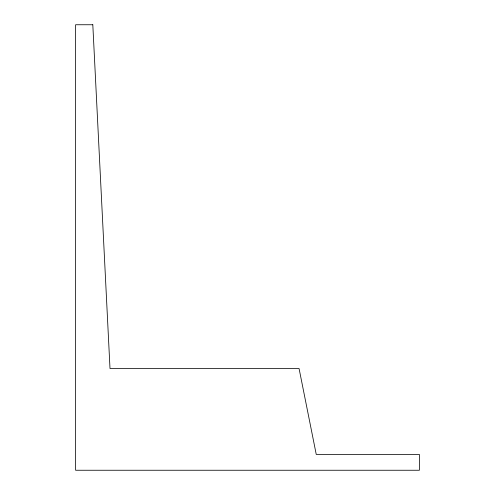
<?xml version="1.0" encoding="UTF-8"?>
<svg xmlns="http://www.w3.org/2000/svg" width="495" height="495" viewBox="0 0 495 495"><rect width="100%" height="100%" fill="white"/><g stroke="black" fill="none" stroke-linecap="round" stroke-linejoin="round"><path stroke-width="0.74" d="M92.812 24.75L75.624 24.75L75.624 470.25L419.376 470.25L419.376 454.435L316.249 454.435L299.06 368.503L110.001 368.503L92.812 24.75"/></g></svg>
